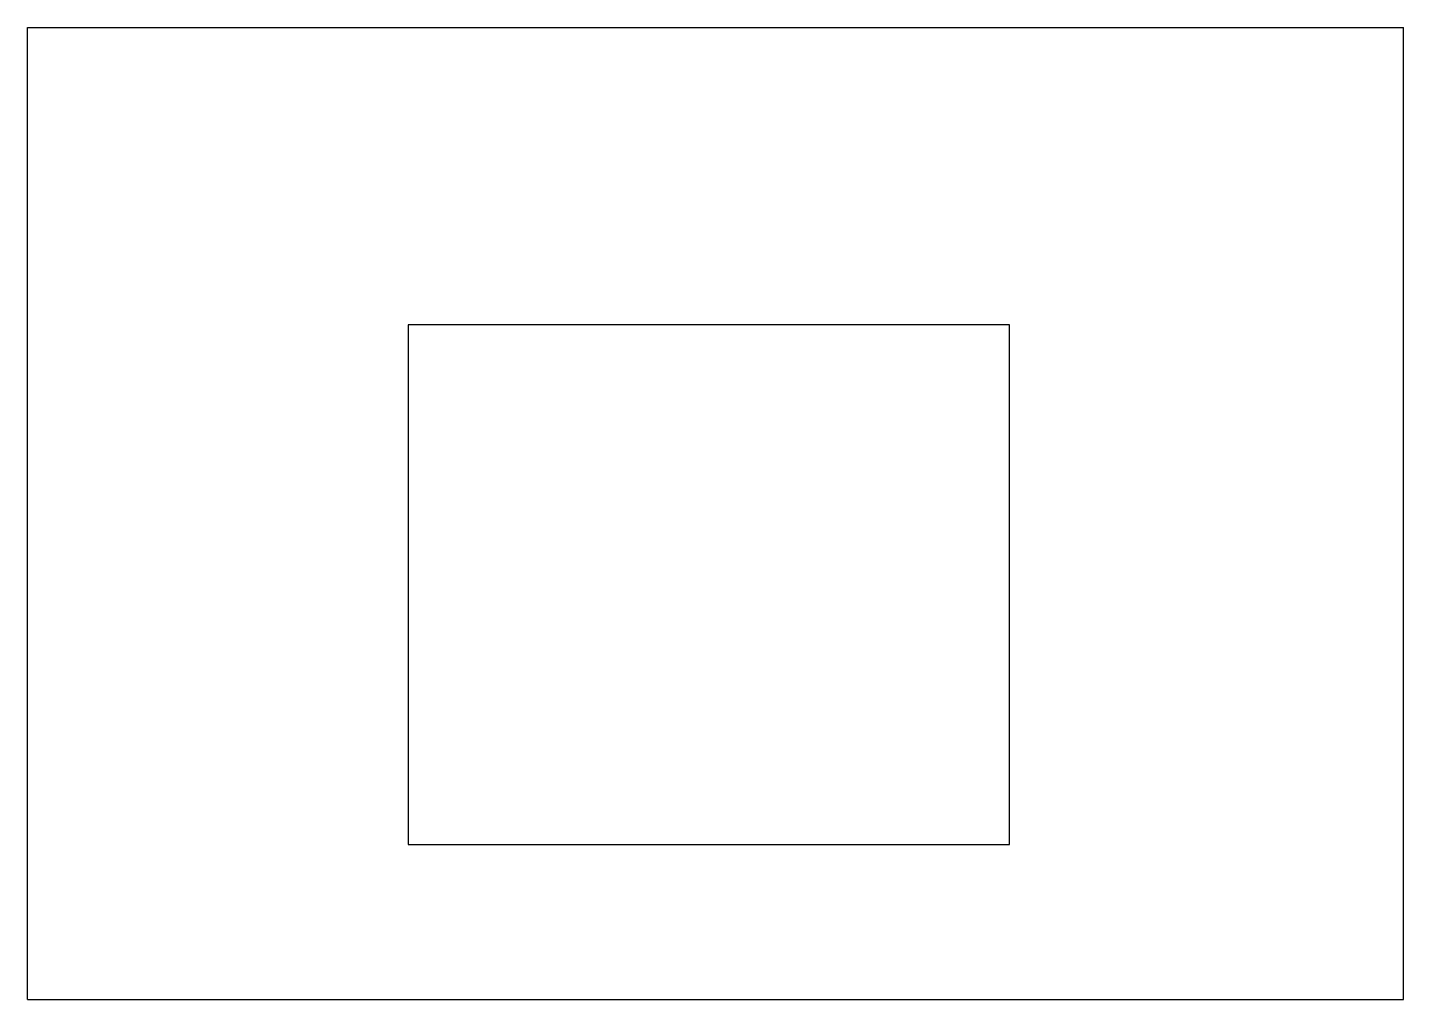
# Model space of a CAD drawing. Extents: x 0 to 841, y 0 to 594.
import ezdxf

# ---------------------------------------------------------------- set-up
doc = ezdxf.new("R2010")
doc.units = 0
doc.header["$LTSCALE"] = 46.255
doc.layers.get('0').update_dxf_attribs({"linetype": 'CONTINUOUS'})

msp = doc.modelspace()

# ---------------------------------------------------------------- linework, layer by layer
at = {"color": 7, "linetype": 'CONTINUOUS'}
for p, q in [((0, 0), (0, 594)), ((0, 594), (841, 594)), ((841, 0), (841, 594)), ((232.63, 412.26), (232.63, 94.76)), ((600.13, 412.26), (232.63, 412.26)), ((600.13, 94.76), (600.13, 412.26)), ((232.63, 94.76), (600.13, 94.76)), ((0, 0), (841, 0))]:
    msp.add_line(p, q, dxfattribs=at)

doc.saveas('drawing.dxf')
